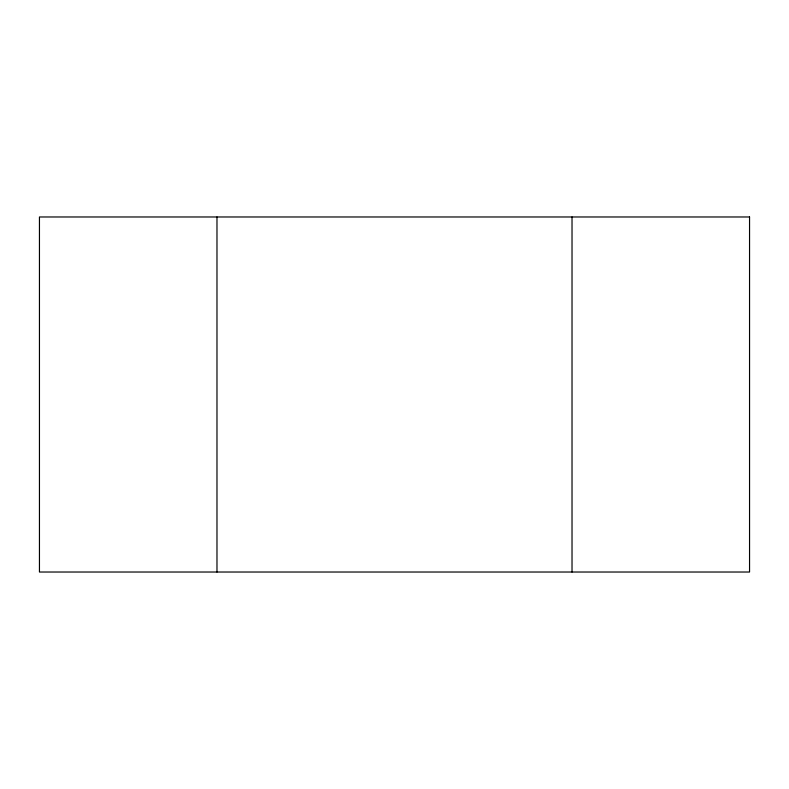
<?xml version="1.0" encoding="UTF-8"?>
<svg xmlns="http://www.w3.org/2000/svg" width="789" height="789" viewBox="0 0 789 789"><rect width="100%" height="100%" fill="white"/><g stroke="black" fill="none" stroke-linecap="round" stroke-linejoin="round"><path stroke-width="1.18" d="M572.025 216.975L572.025 572.025M216.975 216.975L216.975 572.025M749.55 216.975L39.45 216.975L39.45 572.025L749.55 572.025L749.55 216.975"/></g></svg>
